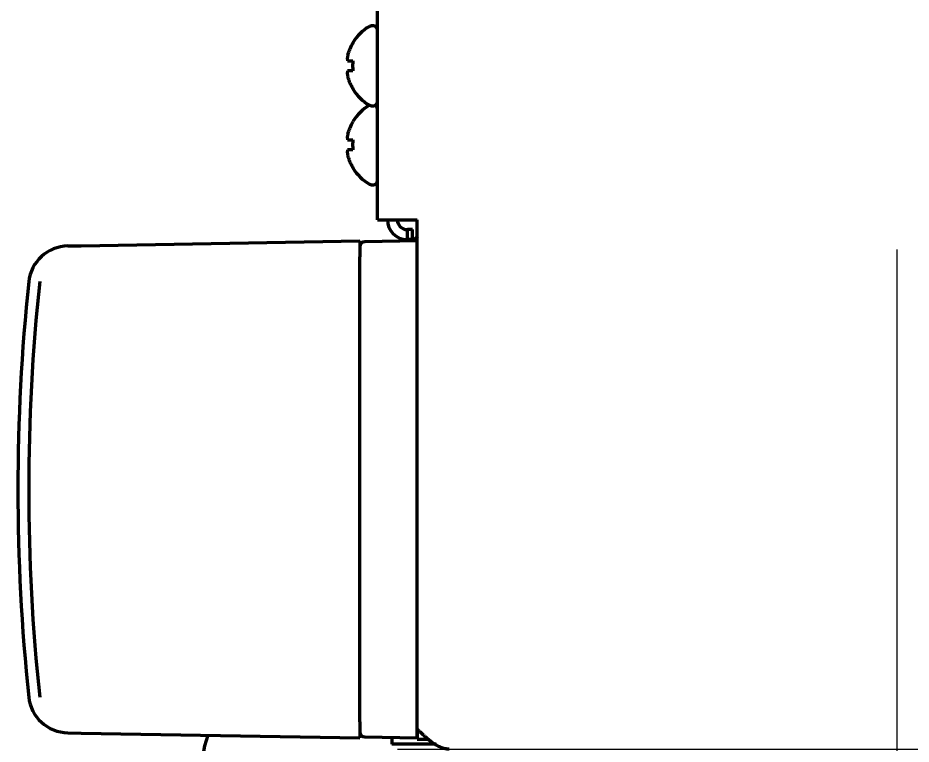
# Model space of a CAD drawing. Header units: inches. Extents: x -3055 to 7244, y 299 to 5591.
# Drawn here: x 4423.4 to 4512.9, y 2094.1 to 2166.8 of the extents above; entities that cross this region are included whole.
import ezdxf

# ---------------------------------------------------------------- set-up
doc = ezdxf.new("R2010")
doc.units = ezdxf.units.IN

# ---------------------------------------------------------------- blocks, each defined once
blk = doc.blocks.new('A$C29D5572B')
at = {"color": 1}
for p, q in [((0, 50), (0, -50)), ((-50, 0), (50, 0))]:
    blk.add_line(p, q, dxfattribs=at)
blk = doc.blocks.new('A$C0F8E2EAE')
blk.add_blockref('A$C29D5572B', (0, 0))

msp = doc.modelspace()

# ---------------------------------------------------------------- linework, layer by layer
at = {"linetype": 'Continuous', "lineweight": 70}
for p, q in [((4459.412, 2146.623), (4459.412, 3798.12)), ((4459.012, 2166.023), (4458.812, 2166.023)), ((4456.934, 2164.323), (4456.967, 2164.323)), ((4456.967, 2159.723), (4456.934, 2159.723)), ((4458.619, 2158.073), (4458.611, 2158.069)), ((4458.812, 2158.023), (4459.012, 2158.023)), ((4456.934, 2156.423), (4456.967, 2156.423)), ((4456.967, 2151.823), (4456.934, 2151.823)), ((4458.812, 2150.123), (4459.012, 2150.123)), ((4459.412, 2146.623), (4461.412, 2146.623)), ((4461.412, 2146.623), (4463.412, 2146.623)), ((4463.412, 2095.623), (4463.412, 2146.623)), ((4462.912, 2145.623), (4462.412, 2145.623)), ((4462.412, 2144.623), (4462.412, 2145.623)), ((4462.912, 2144.623), (4462.912, 2145.623)), ((4428.408, 2143.988), (4429.752, 2144.011)), ((4429.752, 2144.011), (4457.662, 2144.498)), ((4457.662, 2144.498), (4457.662, 2142.899)), ((4457.712, 2144.123), (4457.662, 2144.123)), ((4463.412, 2144.498), (4458.154, 2144.407)), ((4462.912, 2144.623), (4462.412, 2144.623)), ((4462.912, 2144.623), (4463.421, 2144.623)), ((4457.662, 2096.348), (4457.662, 2142.899)), ((4457.662, 2096.348), (4457.662, 2094.748)), ((4428.408, 2095.259), (4429.752, 2095.236)), ((4429.752, 2095.236), (4457.662, 2094.748)), ((4457.662, 2095.123), (4457.712, 2095.123)), ((4458.154, 2094.84), (4463.412, 2094.748)), ((4463.412, 2095.623), (4463.412, 2094.748)), ((4463.412, 2094.623), (4463.412, 2095.61)), ((4460.862, 2094.793), (4460.862, 2094.123)), ((4465.287, 2094.123), (4460.862, 2094.123)), ((4463.412, 2094.623), (4464.518, 2094.623))]:
    msp.add_line(p, q, dxfattribs=at)
for centre, radius, start, end in [((4461.032, 2161.825), 4.8, 120.30118, 148.41865), ((4458.812, 2165.623), 0.4, 90, 120.30118), ((4459.012, 2165.623), 0.4, 0, 90), ((4460.714, 2162.023), 3.78, 172.39595, 179.99653), ((4460.714, 2162.024), 3.78, 180.00345, 187.60407), ((4461.032, 2162.222), 4.8, 211.58373, 239.69882), ((4459.012, 2158.423), 0.4, 270, 0), ((4461.032, 2153.925), 4.8, 120.30118, 148.41865), ((4458.812, 2158.423), 0.4, 239.69882, 270), ((4459.012, 2157.723), 0.4, 0, 61.04391), ((4460.714, 2154.123), 3.78, 172.39595, 179.99653), ((4460.714, 2154.124), 3.78, 180.00345, 187.60407), ((4461.032, 2154.322), 4.8, 211.58373, 239.69882), ((4459.012, 2150.523), 0.4, 270, 0), ((4458.812, 2150.523), 0.4, 239.69882, 270), ((4462.412, 2146.623), 2, 180, 270), ((4462.412, 2146.623), 1, 180, 270), ((4458.162, 2143.907), 0.5, 91, 180), ((4428.477, 2139.988), 4, 91, 174.01305), ((4622.662, 2119.623), 199.25, 174.01305, 180), ((4622.662, 2119.623), 199.25, 180, 185.98695), ((4428.477, 2099.258), 4, 185.98695, 269), ((4455.712, 2090.623), 14, 161.72016, 180), ((4458.162, 2095.34), 0.5, 180, 269)]:
    msp.add_arc(centre, radius, start, end, dxfattribs=at)
msp.add_ellipse((4622.239, 2119.623), major_axis=(0, 197.77), ratio=0.999848, start_param=1.465422, end_param=1.67617, dxfattribs=at)
for points, knots in [([(4456.967, 2164.323), (4456.843, 2164.121), (4456.735, 2163.911), (4456.597, 2163.586), (4456.555, 2163.476), (4456.48, 2163.252), (4456.446, 2163.139), (4456.417, 2163.023)], [0, 0, 0, 0, 0.5, 0.5, 0.75, 0.75, 1, 1, 1, 1]), ([(4456.967, 2161.523), (4456.843, 2161.523), (4456.735, 2161.523), (4456.597, 2161.523), (4456.555, 2161.523), (4456.48, 2161.523), (4456.446, 2161.523), (4456.417, 2161.523)], [0, 0, 0, 0, 0.5, 0.5, 0.75, 0.75, 1, 1, 1, 1]), ([(4456.967, 2156.423), (4456.843, 2156.221), (4456.735, 2156.011), (4456.597, 2155.686), (4456.555, 2155.576), (4456.48, 2155.352), (4456.446, 2155.239), (4456.417, 2155.123)], [0, 0, 0, 0, 0.5, 0.5, 0.75, 0.75, 1, 1, 1, 1]), ([(4456.967, 2153.623), (4456.843, 2153.623), (4456.735, 2153.623), (4456.597, 2153.623), (4456.555, 2153.623), (4456.48, 2153.623), (4456.446, 2153.623), (4456.417, 2153.623)], [0, 0, 0, 0, 0.5, 0.5, 0.75, 0.75, 1, 1, 1, 1]), ([(4463.417, 2144.896), (4463.415, 2144.894), (4463.38, 2144.858), (4463.312, 2144.793), (4463.212, 2144.718), (4463.113, 2144.664), (4463.012, 2144.631), (4462.946, 2144.623), (4462.912, 2144.623)], [0, 0, 0, 0, 0.008259, 0.206607, 0.404956, 0.603304, 0.801652, 1, 1, 1, 1])]:
    msp.add_open_spline(points, degree=3, knots=knots, dxfattribs=at)
for points in [[(4456.417, 2163.023), (4456.413, 2162.997), (4456.408, 2162.946), (4456.403, 2162.872), (4456.4, 2162.801), (4456.401, 2162.731), (4456.403, 2162.661), (4456.409, 2162.592), (4456.414, 2162.546), (4456.417, 2162.523)], [(4456.417, 2162.523), (4456.43, 2162.523), (4456.46, 2162.523), (4456.511, 2162.523), (4456.567, 2162.523), (4456.629, 2162.523), (4456.695, 2162.523), (4456.769, 2162.523), (4456.857, 2162.523), (4456.928, 2162.523), (4456.967, 2162.523)], [(4456.417, 2161.523), (4456.414, 2161.5), (4456.408, 2161.452), (4456.403, 2161.381), (4456.401, 2161.309), (4456.401, 2161.238), (4456.403, 2161.166), (4456.408, 2161.095), (4456.414, 2161.047), (4456.417, 2161.023)], [(4456.417, 2161.023), (4456.43, 2160.969), (4456.46, 2160.861), (4456.511, 2160.699), (4456.567, 2160.541), (4456.629, 2160.385), (4456.695, 2160.233), (4456.769, 2160.077), (4456.857, 2159.911), (4456.928, 2159.787), (4456.967, 2159.723)], [(4456.417, 2155.123), (4456.413, 2155.097), (4456.408, 2155.046), (4456.403, 2154.972), (4456.4, 2154.901), (4456.401, 2154.831), (4456.403, 2154.761), (4456.409, 2154.692), (4456.414, 2154.646), (4456.417, 2154.623)], [(4456.417, 2154.623), (4456.43, 2154.623), (4456.46, 2154.623), (4456.511, 2154.623), (4456.567, 2154.623), (4456.629, 2154.623), (4456.695, 2154.623), (4456.769, 2154.623), (4456.857, 2154.623), (4456.928, 2154.623), (4456.967, 2154.623)], [(4456.417, 2153.623), (4456.414, 2153.6), (4456.408, 2153.552), (4456.403, 2153.481), (4456.401, 2153.409), (4456.401, 2153.338), (4456.403, 2153.266), (4456.408, 2153.195), (4456.414, 2153.147), (4456.417, 2153.123)], [(4456.417, 2153.123), (4456.43, 2153.069), (4456.46, 2152.961), (4456.511, 2152.799), (4456.567, 2152.641), (4456.629, 2152.485), (4456.695, 2152.333), (4456.769, 2152.177), (4456.857, 2152.011), (4456.928, 2151.887), (4456.967, 2151.823)], [(4466.613, 2093.623), (4466.542, 2093.623), (4466.4, 2093.631), (4466.186, 2093.664), (4465.973, 2093.718), (4465.759, 2093.793), (4465.546, 2093.888), (4465.333, 2094.002), (4465.119, 2094.134), (4464.906, 2094.283), (4464.693, 2094.446), (4464.479, 2094.622), (4464.266, 2094.808), (4464.052, 2095.004), (4463.839, 2095.207), (4463.626, 2095.414), (4463.483, 2095.554), (4463.412, 2095.623)]]:
    msp.add_open_spline(points, degree=3, dxfattribs=at)

# ---------------------------------------------------------------- block references
msp.add_blockref('A$C0F8E2EAE', (4511.412, 2093.623))

doc.saveas('drawing.dxf')
